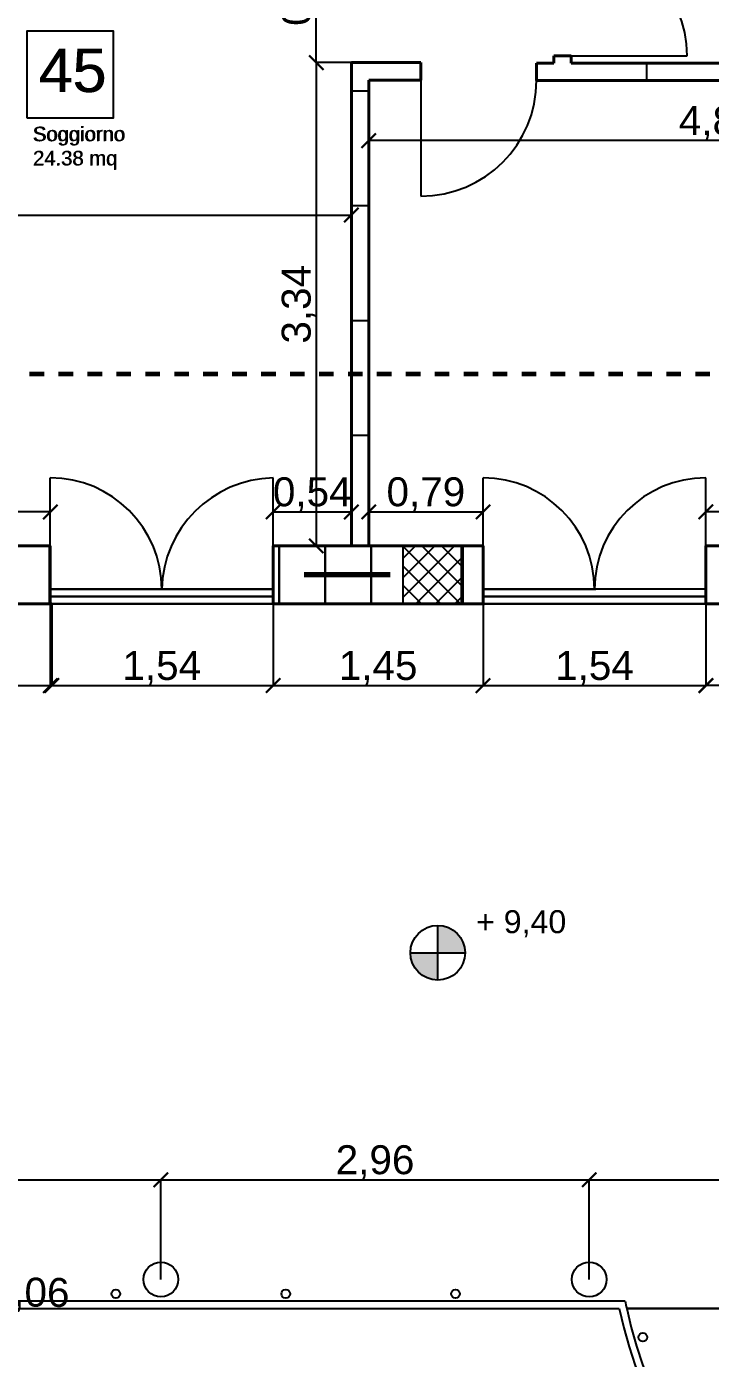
# Model space of a CAD drawing. Header units: millimetres. Extents: x 2459 to 3981, y 1231 to 4850.
# Drawn here: x 3736.92 to 3741.65, y 1279.73 to 1288.93 of the extents above; entities that cross this region are included whole.
import ezdxf

# ---------------------------------------------------------------- set-up
doc = ezdxf.new("R2010")
doc.units = ezdxf.units.MM
doc.linetypes.add('JIS_02_0.7', pattern=[1.35, 0.75, -0.6])
doc.linetypes.add('TRATTEGGIATA', pattern=[0.75, 0.5, -0.25])
for name, color, linetype, lineweight in [('linee murature', 253, 'Continuous', 70), ('linee muri', 7, 'Continuous', 40), ('SEZIONI', 7, 'TRATTEGGIATA', 60)]:
    doc.layers.add(name, color=color, linetype=linetype, lineweight=lineweight)
doc.layers.add('quoteee', color=7, linetype='Continuous')
doc.styles.get("Standard").update_dxf_attribs({"font": 'arial.ttf'})
doc.dimstyles.new('Copia di ISO-25', dxfattribs={"dimtxt": 0.2, "dimasz": 0.1, "dimexe": 0, "dimexo": 0, "dimgap": 0, "dimtad": 3, "dimtxsty": 'Standard', "dimblk": 'ARCHTICK', "dimcen": -2.5, "dimclrd": 256, "dimclre": 256, "dimclrt": 256, "dimadec": 0, "dimazin": 0, "dimtfac": 1, "dimtmove": 2, "dimatfit": 3, "dimldrblk": 'ARCHTICK', "dimfxl": 1, "dimfxlon": 1, "dimtfillclr": 256, "dimlwd": -1, "dimlwe": -1, "dimarcsym": 0})

# ---------------------------------------------------------------- blocks, each defined once
blk = doc.blocks.new('_ArchTick')
at = {"color": 0, "linetype": 'ByBlock', "const_width": 0.15}
blk.add_lwpolyline([(-0.5, -0.5), (0.5, 0.5)], dxfattribs=at)
blk = doc.blocks.new('*D320')
at = {"layer": 'Defpoints', "color": 0, "lineweight": -3, "transparency": 16777216}
for p in [(3739.2847, 1288.5579), (3744.1147, 1288.5579), (3739.2847, 1288.1417)]:
    blk.add_point(p, dxfattribs=at)
at = {"layer": 'quoteee', "transparency": 16777216}
for p, q in [((3739.2847, 1288.5579), (3739.2847, 1288.1417)), ((3744.1147, 1288.5579), (3744.1147, 1288.1417)), ((3744.1147, 1288.1417), (3739.2847, 1288.1417))]:
    blk.add_line(p, q, dxfattribs=at)
at = {"layer": 'quoteee', "transparency": 16777216, "xscale": 0.1, "yscale": 0.1, "zscale": 0.1, "rotation": 180}
blk.add_blockref('_ArchTick', (3739.2847, 1288.1417), dxfattribs=at)
at = {"layer": 'quoteee', "transparency": 16777216, "xscale": 0.1, "yscale": 0.1, "zscale": 0.1}
blk.add_blockref('_ArchTick', (3744.1147, 1288.1417), dxfattribs=at)
at = {"layer": 'quoteee', "transparency": 16777216, "insert": (3741.6997, 1288.2619), "char_height": 0.2, "attachment_point": 5}
blk.add_mtext('4,83', dxfattribs=at)
blk = doc.blocks.new('*D225')
at = {"layer": 'Defpoints', "color": 0, "lineweight": -3, "transparency": 16777216}
for p in [(3728.2147, 1280.0479), (3744.5147, 1280.0479), (3744.5147, 1279.2025)]:
    blk.add_point(p, dxfattribs=at)
at = {"layer": 'quoteee', "transparency": 16777216}
for p, q in [((3728.2147, 1280.0479), (3728.2147, 1279.2025)), ((3744.5147, 1280.0479), (3744.5147, 1279.2025)), ((3728.2147, 1279.2025), (3744.5147, 1279.2025))]:
    blk.add_line(p, q, dxfattribs=at)
at = {"layer": 'quoteee', "transparency": 16777216, "xscale": 0.1, "yscale": 0.1, "zscale": 0.1, "rotation": 180}
blk.add_blockref('_ArchTick', (3728.2147, 1279.2025), dxfattribs=at)
at = {"layer": 'quoteee', "transparency": 16777216, "xscale": 0.1, "yscale": 0.1, "zscale": 0.1}
blk.add_blockref('_ArchTick', (3744.5147, 1279.2025), dxfattribs=at)
at = {"layer": 'quoteee', "transparency": 16777216, "insert": (3736.3647, 1279.3227), "char_height": 0.2, "attachment_point": 5}
blk.add_mtext('16,3', dxfattribs=at)
blk = doc.blocks.new('*D227')
at = {"layer": 'Defpoints', "color": 0, "lineweight": -3, "transparency": 16777216}
for p in [(3725.9162, 1280.0479), (3746.8112, 1280.0479), (3725.9162, 1278.3568)]:
    blk.add_point(p, dxfattribs=at)
at = {"layer": 'quoteee', "transparency": 16777216}
for p, q in [((3725.9162, 1279.3568), (3725.9162, 1278.3568)), ((3746.8112, 1279.3568), (3746.8112, 1278.3568)), ((3746.8112, 1278.3568), (3725.9162, 1278.3568))]:
    blk.add_line(p, q, dxfattribs=at)
at = {"layer": 'quoteee', "transparency": 16777216, "xscale": 0.1, "yscale": 0.1, "zscale": 0.1, "rotation": 180}
blk.add_blockref('_ArchTick', (3725.9162, 1278.3568), dxfattribs=at)
at = {"layer": 'quoteee', "transparency": 16777216, "xscale": 0.1, "yscale": 0.1, "zscale": 0.1}
blk.add_blockref('_ArchTick', (3746.8112, 1278.3568), dxfattribs=at)
at = {"layer": 'quoteee', "transparency": 16777216, "insert": (3736.3637, 1278.477), "char_height": 0.2, "attachment_point": 5}
blk.add_mtext('20,9', dxfattribs=at)
blk = doc.blocks.new('*D423')
at = {"layer": 'Defpoints', "color": 0, "lineweight": -3, "transparency": 16777216}
for p in [(3735.6347, 1285.5756), (3735.6347, 1285.3406), (3737.0847, 1285.3406)]:
    blk.add_point(p, dxfattribs=at)
at = {"layer": 'quoteee', "transparency": 16777216}
for p, q in [((3735.6347, 1285.3406), (3735.6347, 1285.5756)), ((3737.0847, 1285.5756), (3735.6347, 1285.5756)), ((3737.0847, 1285.3406), (3737.0847, 1285.5756))]:
    blk.add_line(p, q, dxfattribs=at)
at = {"layer": 'quoteee', "transparency": 16777216, "xscale": 0.1, "yscale": 0.1, "zscale": 0.1, "rotation": 180}
blk.add_blockref('_ArchTick', (3735.6347, 1285.5756), dxfattribs=at)
at = {"layer": 'quoteee', "transparency": 16777216, "xscale": 0.1, "yscale": 0.1, "zscale": 0.1}
blk.add_blockref('_ArchTick', (3737.0847, 1285.5756), dxfattribs=at)
at = {"layer": 'quoteee', "transparency": 16777216, "insert": (3736.3597, 1285.6958), "char_height": 0.2, "attachment_point": 5}
blk.add_mtext('1,45', dxfattribs=at)
blk = doc.blocks.new('*D424')
at = {"layer": 'Defpoints', "color": 0, "lineweight": -3, "transparency": 16777216}
for p in [(3739.1647, 1285.5756), (3738.6247, 1285.3406), (3739.1647, 1285.3406)]:
    blk.add_point(p, dxfattribs=at)
at = {"layer": 'quoteee', "transparency": 16777216}
for p, q in [((3738.6247, 1285.3406), (3738.6247, 1285.5756)), ((3738.6247, 1285.5756), (3739.1647, 1285.5756)), ((3739.1647, 1285.3406), (3739.1647, 1285.5756))]:
    blk.add_line(p, q, dxfattribs=at)
at = {"layer": 'quoteee', "transparency": 16777216, "xscale": 0.1, "yscale": 0.1, "zscale": 0.1, "rotation": 180}
blk.add_blockref('_ArchTick', (3738.6247, 1285.5756), dxfattribs=at)
at = {"layer": 'quoteee', "transparency": 16777216, "xscale": 0.1, "yscale": 0.1, "zscale": 0.1}
blk.add_blockref('_ArchTick', (3739.1647, 1285.5756), dxfattribs=at)
at = {"layer": 'quoteee', "transparency": 16777216, "insert": (3738.8947, 1285.6958), "char_height": 0.2, "attachment_point": 5}
blk.add_mtext('0,54', dxfattribs=at)
blk = doc.blocks.new('*D425')
at = {"layer": 'Defpoints', "color": 0, "lineweight": -3, "transparency": 16777216}
for p in [(3740.0747, 1285.5756), (3739.2847, 1285.3406), (3740.0747, 1285.3406)]:
    blk.add_point(p, dxfattribs=at)
at = {"layer": 'quoteee', "transparency": 16777216}
for p, q in [((3739.2847, 1285.3406), (3739.2847, 1285.5756)), ((3739.2847, 1285.5756), (3740.0747, 1285.5756)), ((3740.0747, 1285.3406), (3740.0747, 1285.5756))]:
    blk.add_line(p, q, dxfattribs=at)
at = {"layer": 'quoteee', "transparency": 16777216, "xscale": 0.1, "yscale": 0.1, "zscale": 0.1, "rotation": 180}
blk.add_blockref('_ArchTick', (3739.2847, 1285.5756), dxfattribs=at)
at = {"layer": 'quoteee', "transparency": 16777216, "xscale": 0.1, "yscale": 0.1, "zscale": 0.1}
blk.add_blockref('_ArchTick', (3740.0747, 1285.5756), dxfattribs=at)
at = {"layer": 'quoteee', "transparency": 16777216, "insert": (3739.6797, 1285.6958), "char_height": 0.2, "attachment_point": 5}
blk.add_mtext('0,79', dxfattribs=at)
blk = doc.blocks.new('*D426')
at = {"layer": 'Defpoints', "color": 0, "lineweight": -3, "transparency": 16777216}
for p in [(3741.6147, 1285.5756), (3741.6147, 1285.3406), (3744.1147, 1285.3406)]:
    blk.add_point(p, dxfattribs=at)
at = {"layer": 'quoteee', "transparency": 16777216}
for p, q in [((3741.6147, 1285.3406), (3741.6147, 1285.5756)), ((3744.1147, 1285.5756), (3741.6147, 1285.5756)), ((3744.1147, 1285.3406), (3744.1147, 1285.5756))]:
    blk.add_line(p, q, dxfattribs=at)
at = {"layer": 'quoteee', "transparency": 16777216, "xscale": 0.1, "yscale": 0.1, "zscale": 0.1}
for p, rotation in [((3741.6147, 1285.5756), 179.9999999999896), ((3744.1147, 1285.5756), 359.9999999999896)]:
    blk.add_blockref('_ArchTick', p, dxfattribs=dict(at, rotation=rotation))
at = {"layer": 'quoteee', "transparency": 16777216, "insert": (3742.8647, 1285.6958), "char_height": 0.2, "attachment_point": 5}
blk.add_mtext('2,5', dxfattribs=at)
blk = doc.blocks.new('*D229')
at = {"layer": 'Defpoints', "color": 0, "lineweight": -3, "transparency": 16777216}
for p in [(3738.9223, 1289.5779), (3738.9223, 1289.5779), (3738.9223, 1288.6806)]:
    blk.add_point(p, dxfattribs=at)
at = {"layer": 'quoteee', "transparency": 16777216}
blk.add_line((3738.9223, 1288.6806), (3738.9223, 1289.5779), dxfattribs=at)
at = {"layer": 'quoteee', "transparency": 16777216, "xscale": 0.1, "yscale": 0.1, "zscale": 0.1}
for p, rotation in [((3738.9223, 1289.5779), 90), ((3738.9223, 1288.6806), 270)]:
    blk.add_blockref('_ArchTick', p, dxfattribs=dict(at, rotation=rotation))
at = {"layer": 'quoteee', "transparency": 16777216, "insert": (3738.8021, 1289.1292), "char_height": 0.2, "attachment_point": 5, "rotation": 90}
blk.add_mtext('0,9', dxfattribs=at)
blk = doc.blocks.new('*D430')
at = {"layer": 'Defpoints', "color": 0, "lineweight": -3, "transparency": 16777216}
for p in [(3733.5647, 1288.6806), (3739.1647, 1288.6806), (3739.1647, 1287.6271)]:
    blk.add_point(p, dxfattribs=at)
at = {"layer": 'quoteee', "transparency": 16777216}
for p, q in [((3733.5647, 1288.6271), (3733.5647, 1287.6271)), ((3739.1647, 1288.6271), (3739.1647, 1287.6271)), ((3733.5647, 1287.6271), (3739.1647, 1287.6271))]:
    blk.add_line(p, q, dxfattribs=at)
at = {"layer": 'quoteee', "transparency": 16777216, "xscale": 0.1, "yscale": 0.1, "zscale": 0.1, "rotation": 180}
blk.add_blockref('_ArchTick', (3733.5647, 1287.6271), dxfattribs=at)
at = {"layer": 'quoteee', "transparency": 16777216, "xscale": 0.1, "yscale": 0.1, "zscale": 0.1}
blk.add_blockref('_ArchTick', (3739.1647, 1287.6271), dxfattribs=at)
at = {"layer": 'quoteee', "transparency": 16777216, "insert": (3736.3647, 1287.7473), "char_height": 0.2, "attachment_point": 5}
blk.add_mtext('5,6', dxfattribs=at)
blk = doc.blocks.new('*D432')
at = {"layer": 'Defpoints', "color": 0, "lineweight": -3, "transparency": 16777216}
for p in [(3739.1647, 1288.6806), (3738.9223, 1285.3406), (3739.1647, 1285.3406)]:
    blk.add_point(p, dxfattribs=at)
at = {"layer": 'quoteee', "transparency": 16777216}
for p, q in [((3739.1647, 1288.6806), (3738.9223, 1288.6806)), ((3738.9223, 1288.6806), (3738.9223, 1285.3406)), ((3739.1647, 1285.3406), (3738.9223, 1285.3406))]:
    blk.add_line(p, q, dxfattribs=at)
at = {"layer": 'quoteee', "transparency": 16777216, "xscale": 0.1, "yscale": 0.1, "zscale": 0.1}
for p, rotation in [((3738.9223, 1288.6806), 90), ((3738.9223, 1285.3406), 270)]:
    blk.add_blockref('_ArchTick', p, dxfattribs=dict(at, rotation=rotation))
at = {"layer": 'quoteee', "transparency": 16777216, "insert": (3738.8021, 1287.0106), "char_height": 0.2, "attachment_point": 5, "rotation": 90}
blk.add_mtext('3,34', dxfattribs=at)
blk = doc.blocks.new('*D437')
at = {"layer": 'Defpoints', "color": 0, "lineweight": -3, "transparency": 16777216}
for p in [(3735.6447, 1284.9406), (3737.0947, 1284.9406), (3737.0947, 1284.3752)]:
    blk.add_point(p, dxfattribs=at)
at = {"layer": 'quoteee', "transparency": 16777216}
for p, q in [((3735.6447, 1284.9406), (3735.6447, 1284.3752)), ((3737.0947, 1284.9406), (3737.0947, 1284.3752)), ((3735.6447, 1284.3752), (3737.0947, 1284.3752))]:
    blk.add_line(p, q, dxfattribs=at)
at = {"layer": 'quoteee', "transparency": 16777216, "xscale": 0.1, "yscale": 0.1, "zscale": 0.1, "rotation": 180}
blk.add_blockref('_ArchTick', (3735.6447, 1284.3752), dxfattribs=at)
at = {"layer": 'quoteee', "transparency": 16777216, "xscale": 0.1, "yscale": 0.1, "zscale": 0.1}
blk.add_blockref('_ArchTick', (3737.0947, 1284.3752), dxfattribs=at)
at = {"layer": 'quoteee', "transparency": 16777216, "insert": (3736.3697, 1284.4954), "char_height": 0.2, "attachment_point": 5}
blk.add_mtext('1,45', dxfattribs=at)
blk = doc.blocks.new('*D438')
at = {"layer": 'Defpoints', "color": 0, "lineweight": -3, "transparency": 16777216}
for p in [(3737.0847, 1284.9406), (3738.6247, 1284.9406), (3738.6247, 1284.3752)]:
    blk.add_point(p, dxfattribs=at)
at = {"layer": 'quoteee', "transparency": 16777216}
for p, q in [((3737.0847, 1284.9406), (3737.0847, 1284.3752)), ((3738.6247, 1284.9406), (3738.6247, 1284.3752)), ((3737.0847, 1284.3752), (3738.6247, 1284.3752))]:
    blk.add_line(p, q, dxfattribs=at)
at = {"layer": 'quoteee', "transparency": 16777216, "xscale": 0.1, "yscale": 0.1, "zscale": 0.1, "rotation": 180}
blk.add_blockref('_ArchTick', (3737.0847, 1284.3752), dxfattribs=at)
at = {"layer": 'quoteee', "transparency": 16777216, "xscale": 0.1, "yscale": 0.1, "zscale": 0.1}
blk.add_blockref('_ArchTick', (3738.6247, 1284.3752), dxfattribs=at)
at = {"layer": 'quoteee', "transparency": 16777216, "insert": (3737.8547, 1284.4954), "char_height": 0.2, "attachment_point": 5}
blk.add_mtext('1,54', dxfattribs=at)
blk = doc.blocks.new('*D467')
at = {"layer": 'Defpoints', "color": 0, "lineweight": -3, "transparency": 16777216}
for p in [(3738.6247, 1284.9406), (3740.0747, 1284.9406), (3740.0747, 1284.3752)]:
    blk.add_point(p, dxfattribs=at)
at = {"layer": 'quoteee', "transparency": 16777216}
for p, q in [((3738.6247, 1284.9406), (3738.6247, 1284.3752)), ((3740.0747, 1284.9406), (3740.0747, 1284.3752)), ((3738.6247, 1284.3752), (3740.0747, 1284.3752))]:
    blk.add_line(p, q, dxfattribs=at)
at = {"layer": 'quoteee', "transparency": 16777216, "xscale": 0.1, "yscale": 0.1, "zscale": 0.1, "rotation": 180}
blk.add_blockref('_ArchTick', (3738.6247, 1284.3752), dxfattribs=at)
at = {"layer": 'quoteee', "transparency": 16777216, "xscale": 0.1, "yscale": 0.1, "zscale": 0.1}
blk.add_blockref('_ArchTick', (3740.0747, 1284.3752), dxfattribs=at)
at = {"layer": 'quoteee', "transparency": 16777216, "insert": (3739.3497, 1284.4954), "char_height": 0.2, "attachment_point": 5}
blk.add_mtext('1,45', dxfattribs=at)
blk = doc.blocks.new('*D468')
at = {"layer": 'Defpoints', "color": 0, "lineweight": -3, "transparency": 16777216}
for p in [(3740.0747, 1284.9406), (3741.6147, 1284.9406), (3741.6147, 1284.3752)]:
    blk.add_point(p, dxfattribs=at)
at = {"layer": 'quoteee', "transparency": 16777216}
for p, q in [((3740.0747, 1284.9406), (3740.0747, 1284.3752)), ((3741.6147, 1284.9406), (3741.6147, 1284.3752)), ((3740.0747, 1284.3752), (3741.6147, 1284.3752))]:
    blk.add_line(p, q, dxfattribs=at)
at = {"layer": 'quoteee', "transparency": 16777216, "xscale": 0.1, "yscale": 0.1, "zscale": 0.1, "rotation": 180}
blk.add_blockref('_ArchTick', (3740.0747, 1284.3752), dxfattribs=at)
at = {"layer": 'quoteee', "transparency": 16777216, "xscale": 0.1, "yscale": 0.1, "zscale": 0.1}
blk.add_blockref('_ArchTick', (3741.6147, 1284.3752), dxfattribs=at)
at = {"layer": 'quoteee', "transparency": 16777216, "insert": (3740.8447, 1284.4954), "char_height": 0.2, "attachment_point": 5}
blk.add_mtext('1,54', dxfattribs=at)
blk = doc.blocks.new('*D469')
at = {"layer": 'Defpoints', "color": 0, "lineweight": -3, "transparency": 16777216}
for p in [(3741.6147, 1284.9406), (3744.1147, 1284.9406), (3741.6147, 1284.3752)]:
    blk.add_point(p, dxfattribs=at)
at = {"layer": 'quoteee', "transparency": 16777216}
for p, q in [((3741.6147, 1284.9406), (3741.6147, 1284.3752)), ((3744.1147, 1284.9406), (3744.1147, 1284.3752)), ((3744.1147, 1284.3752), (3741.6147, 1284.3752))]:
    blk.add_line(p, q, dxfattribs=at)
at = {"layer": 'quoteee', "transparency": 16777216, "xscale": 0.1, "yscale": 0.1, "zscale": 0.1, "rotation": 180}
blk.add_blockref('_ArchTick', (3741.6147, 1284.3752), dxfattribs=at)
at = {"layer": 'quoteee', "transparency": 16777216, "xscale": 0.1, "yscale": 0.1, "zscale": 0.1}
blk.add_blockref('_ArchTick', (3744.1147, 1284.3752), dxfattribs=at)
at = {"layer": 'quoteee', "transparency": 16777216, "insert": (3742.8647, 1284.4954), "char_height": 0.2, "attachment_point": 5}
blk.add_mtext('2,5', dxfattribs=at)
blk = doc.blocks.new('*D473')
at = {"layer": 'Defpoints', "color": 0, "lineweight": -3, "transparency": 16777216}
for p in [(3737.8484, 1280.9593), (3734.9216, 1280.2706), (3737.8484, 1280.2706)]:
    blk.add_point(p, dxfattribs=at)
at = {"layer": 'quoteee', "transparency": 16777216}
for p, q in [((3734.9216, 1280.2706), (3734.9216, 1280.9593)), ((3734.9216, 1280.9593), (3737.8484, 1280.9593)), ((3737.8484, 1280.2706), (3737.8484, 1280.9593))]:
    blk.add_line(p, q, dxfattribs=at)
at = {"layer": 'quoteee', "transparency": 16777216, "xscale": 0.1, "yscale": 0.1, "zscale": 0.1, "rotation": 180}
blk.add_blockref('_ArchTick', (3734.9216, 1280.9593), dxfattribs=at)
at = {"layer": 'quoteee', "transparency": 16777216, "xscale": 0.1, "yscale": 0.1, "zscale": 0.1}
blk.add_blockref('_ArchTick', (3737.8484, 1280.9593), dxfattribs=at)
at = {"layer": 'quoteee', "transparency": 16777216, "insert": (3736.385, 1281.0795), "char_height": 0.2, "attachment_point": 5}
blk.add_mtext('2,93', dxfattribs=at)
blk = doc.blocks.new('*D474')
at = {"layer": 'Defpoints', "color": 0, "lineweight": -3, "transparency": 16777216}
for p in [(3740.8088, 1280.9593), (3737.8484, 1280.2706), (3740.8088, 1280.2706)]:
    blk.add_point(p, dxfattribs=at)
at = {"layer": 'quoteee', "transparency": 16777216}
for p, q in [((3737.8484, 1280.2706), (3737.8484, 1280.9593)), ((3737.8484, 1280.9593), (3740.8088, 1280.9593)), ((3740.8088, 1280.2706), (3740.8088, 1280.9593))]:
    blk.add_line(p, q, dxfattribs=at)
at = {"layer": 'quoteee', "transparency": 16777216, "xscale": 0.1, "yscale": 0.1, "zscale": 0.1, "rotation": 180}
blk.add_blockref('_ArchTick', (3737.8484, 1280.9593), dxfattribs=at)
at = {"layer": 'quoteee', "transparency": 16777216, "xscale": 0.1, "yscale": 0.1, "zscale": 0.1}
blk.add_blockref('_ArchTick', (3740.8088, 1280.9593), dxfattribs=at)
at = {"layer": 'quoteee', "transparency": 16777216, "insert": (3739.3286, 1281.0795), "char_height": 0.2, "attachment_point": 5}
blk.add_mtext('2,96', dxfattribs=at)
blk = doc.blocks.new('*D475')
at = {"layer": 'Defpoints', "color": 0, "lineweight": -3, "transparency": 16777216}
for p in [(3744.1147, 1280.9593), (3740.8088, 1280.2706), (3744.1147, 1280.2706)]:
    blk.add_point(p, dxfattribs=at)
at = {"layer": 'quoteee', "transparency": 16777216}
for p, q in [((3740.8088, 1280.2706), (3740.8088, 1280.9593)), ((3740.8088, 1280.9593), (3744.1147, 1280.9593)), ((3744.1147, 1280.2706), (3744.1147, 1280.9593))]:
    blk.add_line(p, q, dxfattribs=at)
at = {"layer": 'quoteee', "transparency": 16777216, "xscale": 0.1, "yscale": 0.1, "zscale": 0.1, "rotation": 180}
blk.add_blockref('_ArchTick', (3740.8088, 1280.9593), dxfattribs=at)
at = {"layer": 'quoteee', "transparency": 16777216, "xscale": 0.1, "yscale": 0.1, "zscale": 0.1}
blk.add_blockref('_ArchTick', (3744.1147, 1280.9593), dxfattribs=at)
at = {"layer": 'quoteee', "transparency": 16777216, "insert": (3742.4618, 1281.0795), "char_height": 0.2, "attachment_point": 5}
blk.add_mtext('3,31', dxfattribs=at)
blk = doc.blocks.new('*D477')
at = {"layer": 'Defpoints', "color": 0, "lineweight": -3, "transparency": 16777216}
for p in [(3736.3347, 1280.1709), (3736.3947, 1280.1702)]:
    blk.add_point(p, dxfattribs=at)
at = {"layer": 'quoteee', "transparency": 16777216}
blk.add_line((3736.3347, 1280.1709), (3736.3947, 1280.1702), dxfattribs=at)
at = {"layer": 'quoteee', "transparency": 16777216, "xscale": 0.1, "yscale": 0.1, "zscale": 0.1}
for p, rotation in [((3736.3347, 1280.1709), 179.3856211890825), ((3736.3947, 1280.1702), 359.3856211890824)]:
    blk.add_blockref('_ArchTick', p, dxfattribs=dict(at, rotation=rotation))
at = {"layer": 'quoteee', "transparency": 16777216, "insert": (3736.8368, 1280.1655), "char_height": 0.2, "attachment_point": 5, "rotation": 359.38562}
blk.add_mtext('∅0,06', dxfattribs=at)

msp = doc.modelspace()

# ---------------------------------------------------------------- hatches: boundary and pattern name
at = {"linetype": 'Continuous'}
h = msp.add_hatch(dxfattribs=at)
h.set_pattern_fill('ANSI31', color=256, scale=0.1, angle=225)
h.set_pattern_definition([(270, (501.75375, -326.09868), (0.3175, -6e-17), [])])
h.paths.add_polyline_path([(3741.504742, 1292.290565), (3744.114742, 1292.290565), (3744.114742, 1291.890565), (3741.504742, 1291.890565)])
h.paths.add_polyline_path([(3740.944742, 1292.290565), (3741.104742, 1292.290565), (3741.104742, 1291.890565), (3740.944742, 1291.890565)])
h.paths.add_polyline_path([(3738.124742, 1292.290565), (3738.794742, 1292.290565), (3738.794742, 1291.890565), (3738.124742, 1291.890565)])
h.paths.add_polyline_path([(3741.614742, 1285.340565), (3744.114742, 1285.340565), (3744.114742, 1284.940565), (3741.614742, 1284.940565)])
h.paths.add_polyline_path([(3738.624742, 1285.340565), (3739.523263, 1285.340565), (3739.523263, 1284.940565), (3738.624742, 1284.940565)])
h.paths.add_polyline_path([(3739.923263, 1285.340565), (3740.074742, 1285.340565), (3740.074742, 1284.940565), (3739.923263, 1284.940565)])
h.paths.add_polyline_path([(3736.559742, 1285.340565), (3737.084742, 1285.340565), (3737.084742, 1284.940565), (3736.559742, 1284.940565)])
h = msp.add_hatch(dxfattribs=at)
h.set_pattern_fill('ANSI31', color=256, scale=0.25, angle=315)
h.set_pattern_definition([(0, (489.0544, -264.88265), (2e-16, 0.79375), [])])
h.paths.add_polyline_path([(3739.164742, 1288.680565), (3739.644742, 1288.680565), (3739.644742, 1288.560565), (3739.284742, 1288.560565), (3739.284742, 1285.340565), (3739.164742, 1285.340565)])
h.paths.add_polyline_path([(3740.564742, 1291.890565), (3740.684742, 1291.890565), (3740.684742, 1289.527882), (3740.564742, 1289.527882), (3740.564742, 1289.577882), (3740.444742, 1289.577882), (3740.444742, 1289.697882), (3740.564742, 1289.697882)])
h = msp.add_hatch(dxfattribs=at)
h.set_pattern_fill('ANSI31', color=256, scale=0.3, angle=45)
h.set_pattern_definition([(90, (501.75375, -326.0987), (-0.9525, 0), [])])
h.paths.add_polyline_path([(3738.124742, 1289.697882), (3739.644742, 1289.697882), (3739.644742, 1289.577882), (3738.124742, 1289.577882)])
h.paths.add_polyline_path([(3740.444742, 1288.677882), (3740.564742, 1288.677882), (3740.564742, 1288.727882), (3740.684742, 1288.727882), (3740.684742, 1288.677882), (3744.114742, 1288.677882), (3744.114742, 1288.557882), (3740.444742, 1288.557882)])
h = msp.add_hatch(color=256, dxfattribs=at)
h.dxf.hatch_style = 1
h.paths.add_polyline_path([(3739.761897, 1282.717471), (3739.761897, 1282.528668), (3739.9507, 1282.528668, 0.41421356)])
h.paths.add_polyline_path([(3739.761897, 1282.528668), (3739.573094, 1282.528668, 0.41421356), (3739.761897, 1282.339865)])
h = msp.add_hatch(color=256)
h.dxf.hatch_style = 1
h.paths.add_polyline_path([(3739.761897, 1282.717471), (3739.761897, 1282.528668), (3739.9507, 1282.528668, 0.41421356)])
h.paths.add_polyline_path([(3739.761897, 1282.528668), (3739.573094, 1282.528668, 0.41421356), (3739.761897, 1282.339865)])

# ---------------------------------------------------------------- linework, layer by layer
for p, q in [((3737.521467, 1288.89863), (3736.921467, 1288.89863)), ((3736.921467, 1288.89863), (3736.921467, 1288.29863)), ((3737.521467, 1288.29863), (3737.521467, 1288.89863)), ((3740.684742, 1288.727882), (3741.484742, 1288.727882)), ((3740.684742, 1288.727882), (3741.484742, 1288.727882)), ((3739.644742, 1288.557882), (3739.644742, 1287.757882)), ((3739.644742, 1288.557882), (3739.644742, 1287.757882)), ((3736.921467, 1288.29863), (3737.521467, 1288.29863)), ((3737.084742, 1285.340565), (3737.084742, 1285.810565)), ((3738.624742, 1285.340565), (3738.624742, 1285.810565)), ((3740.074742, 1285.340565), (3740.074742, 1285.810565)), ((3741.614742, 1285.340565), (3741.614742, 1285.810565)), ((3738.634742, 1285.340565), (3739.923263, 1285.340565)), ((3739.164742, 1285.340565), (3739.284742, 1285.340565)), ((3739.284742, 1285.340565), (3739.164742, 1285.340565)), ((3739.284742, 1285.340565), (3739.164742, 1285.340565)), ((3739.523263, 1284.940565), (3739.523263, 1285.340565)), ((3739.523263, 1285.340565), (3739.923263, 1285.340565)), ((3739.523263, 1284.940565), (3739.523263, 1285.340565)), ((3739.523263, 1285.340565), (3739.923263, 1285.340565)), ((3739.923263, 1285.340565), (3739.923263, 1284.940565)), ((3739.923263, 1285.340565), (3739.923263, 1284.940565)), ((3738.624742, 1285.040565), (3737.084742, 1285.040565)), ((3737.094742, 1285.040565), (3737.854742, 1285.040565)), ((3737.094742, 1285.040565), (3738.624742, 1285.040565)), ((3738.624742, 1285.040565), (3737.854742, 1285.040565)), ((3741.614742, 1285.040565), (3740.074742, 1285.040565)), ((3740.084742, 1285.040565), (3740.854742, 1285.040565)), ((3741.614742, 1285.040565), (3740.844742, 1285.040565)), ((3737.084742, 1284.990565), (3738.624742, 1284.990565)), ((3738.624742, 1284.940565), (3737.084742, 1284.940565)), ((3738.624742, 1284.940565), (3737.084742, 1284.940565)), ((3738.624742, 1284.990565), (3737.094742, 1284.990565)), ((3737.094742, 1284.940565), (3738.634742, 1284.940565)), ((3737.094742, 1284.940565), (3738.634742, 1284.940565)), ((3739.923263, 1284.940565), (3739.523263, 1284.940565)), ((3739.923263, 1284.940565), (3739.523263, 1284.940565)), ((3740.074742, 1284.990565), (3741.614742, 1284.990565)), ((3741.614742, 1284.940565), (3740.074742, 1284.940565)), ((3741.614742, 1284.990565), (3740.084742, 1284.990565)), ((3740.084742, 1284.940565), (3741.624742, 1284.940565)), ((3740.084742, 1284.940565), (3741.624742, 1284.940565)), ((3739.761897, 1282.339865), (3739.761897, 1282.717471)), ((3739.573094, 1282.528668), (3739.9507, 1282.528668)), ((3741.05719, 1280.120565), (3731.672293, 1280.120565)), ((3731.713293, 1280.070565), (3741.01619, 1280.070565)), ((3731.713293, 1280.070565), (3741.01619, 1280.070565))]:
    msp.add_line(p, q)
for p, q in [((3740.684742, 1288.727882), (3740.564742, 1288.727882)), ((3740.564742, 1288.727882), (3740.564742, 1288.677882)), ((3740.684742, 1288.727882), (3740.564742, 1288.727882)), ((3740.564742, 1288.727882), (3740.564742, 1288.677882)), ((3740.684742, 1288.727882), (3741.484742, 1288.727882)), ((3740.684742, 1288.677882), (3740.684742, 1288.727882)), ((3740.684742, 1288.727882), (3741.484742, 1288.727882)), ((3740.684742, 1288.677882), (3740.684742, 1288.727882)), ((3739.164742, 1285.340565), (3739.164742, 1288.680565)), ((3739.164742, 1288.680565), (3739.644742, 1288.680565)), ((3739.164742, 1285.340565), (3739.164742, 1288.680565)), ((3739.164742, 1288.680565), (3739.644742, 1288.680565)), ((3739.644742, 1288.680565), (3739.644742, 1288.560565)), ((3739.644742, 1288.680565), (3739.644742, 1288.560565)), ((3740.564742, 1288.677882), (3740.444742, 1288.677882)), ((3740.444742, 1288.677882), (3740.444742, 1288.557882)), ((3740.564742, 1288.677882), (3740.444742, 1288.677882)), ((3740.444742, 1288.677882), (3740.444742, 1288.557882)), ((3744.114742, 1288.677882), (3740.684742, 1288.677882)), ((3744.114742, 1288.677882), (3740.684742, 1288.677882)), ((3741.206251, 1288.557882), (3741.206251, 1288.677882)), ((3739.284742, 1288.560565), (3739.284742, 1285.340565)), ((3739.284742, 1288.560565), (3739.644742, 1288.560565)), ((3739.284742, 1288.560565), (3739.284742, 1285.340565)), ((3739.284742, 1288.560565), (3739.644742, 1288.560565)), ((3739.644742, 1288.557882), (3739.644742, 1287.757882)), ((3739.644742, 1288.557882), (3739.644742, 1287.757882)), ((3740.444742, 1288.557882), (3744.114742, 1288.557882)), ((3740.444742, 1288.557882), (3744.114742, 1288.557882)), ((3739.164742, 1288.486101), (3739.284742, 1288.486101)), ((3739.164742, 1287.692351), (3739.284742, 1287.692351)), ((3739.164742, 1286.898601), (3739.284742, 1286.898601)), ((3739.164742, 1286.104851), (3739.284742, 1286.104851)), ((3737.084742, 1285.340565), (3737.084742, 1285.810565)), ((3738.624742, 1285.340565), (3738.624742, 1285.810565)), ((3740.074742, 1285.340565), (3740.074742, 1285.810565)), ((3741.614742, 1285.340565), (3741.614742, 1285.810565)), ((3737.084742, 1285.340565), (3735.634742, 1285.340565)), ((3737.078751, 1285.340565), (3737.078751, 1284.940565)), ((3737.084742, 1285.340565), (3737.084742, 1284.940565)), ((3740.074742, 1285.340565), (3738.624742, 1285.340565)), ((3738.624742, 1285.340565), (3738.624742, 1284.940565)), ((3738.634742, 1285.340565), (3739.923263, 1285.340565)), ((3738.666251, 1285.340565), (3738.666251, 1284.940565)), ((3738.983751, 1285.340565), (3738.983751, 1284.940565)), ((3739.164742, 1285.340565), (3739.284742, 1285.340565)), ((3739.284742, 1285.340565), (3739.164742, 1285.340565)), ((3739.284742, 1285.340565), (3739.164742, 1285.340565)), ((3739.301251, 1285.340565), (3739.301251, 1284.940565)), ((3739.523263, 1285.256649), (3739.607179, 1285.340565)), ((3739.523263, 1285.121945), (3739.741883, 1285.340565)), ((3739.523263, 1284.987241), (3739.876586, 1285.340565)), ((3739.523263, 1285.256649), (3739.607179, 1285.340565)), ((3739.523263, 1285.121945), (3739.741883, 1285.340565)), ((3739.523263, 1284.987241), (3739.876586, 1285.340565)), ((3739.918111, 1284.940565), (3739.523263, 1285.335413)), ((3739.918111, 1284.940565), (3739.523263, 1285.335413)), ((3739.923263, 1285.070117), (3739.652815, 1285.340565)), ((3739.923263, 1285.070117), (3739.652815, 1285.340565)), ((3739.923263, 1285.204821), (3739.787519, 1285.340565)), ((3739.923263, 1285.204821), (3739.787519, 1285.340565)), ((3739.923263, 1285.339525), (3739.922223, 1285.340565)), ((3739.923263, 1285.339525), (3739.922223, 1285.340565)), ((3739.936251, 1285.340565), (3739.936251, 1284.940565)), ((3740.074742, 1285.340565), (3740.074742, 1284.940565)), ((3744.114742, 1285.340565), (3741.614742, 1285.340565)), ((3741.614742, 1285.340565), (3741.614742, 1284.940565)), ((3741.624742, 1285.340565), (3744.114742, 1285.340565)), ((3739.61129, 1284.940565), (3739.923263, 1285.252537)), ((3739.61129, 1284.940565), (3739.923263, 1285.252537)), ((3739.783408, 1284.940565), (3739.523263, 1285.200709)), ((3739.783408, 1284.940565), (3739.523263, 1285.200709)), ((3739.745994, 1284.940565), (3739.923263, 1285.117834)), ((3739.745994, 1284.940565), (3739.923263, 1285.117834)), ((3737.094742, 1285.040565), (3737.854742, 1285.040565)), ((3738.624742, 1285.040565), (3737.854742, 1285.040565)), ((3739.648704, 1284.940565), (3739.523263, 1285.066006)), ((3739.648704, 1284.940565), (3739.523263, 1285.066006)), ((3740.084742, 1285.040565), (3740.854742, 1285.040565)), ((3741.614742, 1285.040565), (3740.844742, 1285.040565)), ((3737.084742, 1284.940565), (3735.634742, 1284.940565)), ((3735.644742, 1284.940565), (3737.094742, 1284.940565)), ((3738.624742, 1284.940565), (3737.084742, 1284.940565)), ((3738.624742, 1284.940565), (3737.084742, 1284.940565)), ((3737.094742, 1284.940565), (3738.634742, 1284.940565)), ((3737.094742, 1284.940565), (3738.634742, 1284.940565)), ((3740.074742, 1284.940565), (3738.624742, 1284.940565)), ((3738.634742, 1284.940565), (3740.084742, 1284.940565)), ((3739.880698, 1284.940565), (3739.923263, 1284.98313)), ((3739.880698, 1284.940565), (3739.923263, 1284.98313)), ((3741.614742, 1284.940565), (3740.074742, 1284.940565)), ((3740.084742, 1284.940565), (3741.624742, 1284.940565)), ((3740.084742, 1284.940565), (3741.624742, 1284.940565)), ((3744.114742, 1284.940565), (3741.614742, 1284.940565)), ((3741.624742, 1284.940565), (3744.114742, 1284.940565)), ((3739.761897, 1282.339865), (3739.761897, 1282.717471)), ((3739.573094, 1282.528668), (3739.9507, 1282.528668)), ((3741.05719, 1280.120565), (3731.672293, 1280.120565)), ((3731.713293, 1280.070565), (3741.01619, 1280.070565)), ((3731.713293, 1280.070565), (3741.01619, 1280.070565))]:
    msp.add_line(p, q, dxfattribs=at)
at = {"linetype": 'Continuous', "ltscale": 0.04}
for p, q in [((3741.067269, 1280.070565), (3743.754742, 1280.070565)), ((3743.734742, 1280.070565), (3741.067269, 1280.070565))]:
    msp.add_line(p, q, dxfattribs=at)
at = {"ltscale": 0.04}
for p, q in [((3741.067269, 1280.070565), (3743.754742, 1280.070565)), ((3743.734742, 1280.070565), (3741.067269, 1280.070565))]:
    msp.add_line(p, q, dxfattribs=at)
at = {"linetype": 'Continuous'}
for points in [[(3736.921467, 1288.29863), (3737.521467, 1288.29863), (3737.521467, 1288.89863), (3736.921467, 1288.89863)], [(3739.923263, 1284.940565), (3739.523263, 1284.940565), (3739.523263, 1285.340565), (3739.923263, 1285.340565)], [(3739.923263, 1284.940565), (3739.523263, 1284.940565), (3739.523263, 1285.340565), (3739.923263, 1285.340565)]]:
    msp.add_lwpolyline(points, close=True, dxfattribs=at)
for points in [[(3738.624742, 1285.040565), (3737.084742, 1285.040565)], [(3737.094742, 1285.040565), (3738.624742, 1285.040565)], [(3741.614742, 1285.040565), (3740.074742, 1285.040565)], [(3737.084742, 1284.990565), (3738.624742, 1284.990565)], [(3738.624742, 1284.990565), (3737.094742, 1284.990565)], [(3740.074742, 1284.990565), (3741.614742, 1284.990565)], [(3741.614742, 1284.990565), (3740.084742, 1284.990565)]]:
    msp.add_lwpolyline(points, dxfattribs=at)
for centre, radius in [((3739.761897, 1282.528668), 0.188803), ((3737.848356, 1280.270565), 0.12), ((3740.808779, 1280.270565), 0.12), ((3737.537854, 1280.170565), 0.03), ((3737.537854, 1280.170565), 0.03), ((3738.710966, 1280.170565), 0.03), ((3738.710966, 1280.170565), 0.03), ((3739.884078, 1280.170565), 0.03), ((3739.884078, 1280.170565), 0.03), ((3741.179326, 1279.870565), 0.03), ((3741.179326, 1279.870565), 0.03)]:
    msp.add_circle(centre, radius, dxfattribs=at)
for centre, radius in [((3739.761897, 1282.528668), 0.188803), ((3737.848356, 1280.270565), 0.12), ((3740.808779, 1280.270565), 0.12), ((3737.537854, 1280.170565), 0.03), ((3737.537854, 1280.170565), 0.03), ((3738.710966, 1280.170565), 0.03), ((3738.710966, 1280.170565), 0.03), ((3739.884078, 1280.170565), 0.03), ((3739.884078, 1280.170565), 0.03), ((3741.179326, 1279.870565), 0.03), ((3741.179326, 1279.870565), 0.03)]:
    msp.add_circle(centre, radius)
for centre, radius, start, end in [((3740.684742, 1288.727882), 0.8, 0, 90), ((3740.684742, 1288.727882), 0.8, 0, 90), ((3739.644742, 1288.557882), 0.8, 270, 0), ((3739.644742, 1288.557882), 0.8, 270, 0), ((3737.084742, 1285.040565), 0.77, 0, 90), ((3738.642203, 1285.023037), 0.787656, 91.2702454, 178.7249223), ((3740.074742, 1285.040565), 0.77, 0, 90), ((3741.614742, 1285.040565), 0.77, 90, 180), ((3743.914742, 1280.670565), 2.91, 191.8989098, 78.1010902), ((3743.914742, 1280.670565), 2.91, 190.8946316, 191.8989098)]:
    msp.add_arc(centre, radius, start, end, dxfattribs=at)
for centre, radius, start, end in [((3740.684742, 1288.727882), 0.8, 0, 90), ((3740.684742, 1288.727882), 0.8, 0, 90), ((3739.644742, 1288.557882), 0.8, 270, 0), ((3739.644742, 1288.557882), 0.8, 270, 0), ((3737.084742, 1285.040565), 0.77, 0, 90), ((3738.642203, 1285.023037), 0.787656, 91.2702454, 178.7249223), ((3740.074742, 1285.040565), 0.77, 0, 90), ((3741.614742, 1285.040565), 0.77, 90, 180), ((3743.914742, 1280.670565), 2.91, 191.8989098, 78.1010902), ((3743.914742, 1280.670565), 2.91, 190.8946316, 191.8989098)]:
    msp.add_arc(centre, radius, start, end)
at = {"linetype": 'Continuous', "ltscale": 0.02}
msp.add_arc((3743.914742, 1280.670565), 2.96, 191.6950504, 78.3049496, dxfattribs=at)
at = {"ltscale": 0.02}
msp.add_arc((3743.914742, 1280.670565), 2.96, 191.6950504, 78.3049496, dxfattribs=at)
at = {"layer": 'linee murature', "linetype": 'Continuous'}
msp.add_line((3739.433585, 1285.140565), (3738.838133, 1285.140565), dxfattribs=at)
at = {"layer": 'linee murature', "lineweight": 70}
msp.add_line((3739.433585, 1285.140565), (3738.838133, 1285.140565), dxfattribs=at)
at = {"layer": 'linee muri'}
for p, q in [((3740.684742, 1288.727882), (3740.564742, 1288.727882)), ((3740.564742, 1288.727882), (3740.564742, 1288.677882)), ((3740.684742, 1288.727882), (3740.564742, 1288.727882)), ((3740.564742, 1288.727882), (3740.564742, 1288.677882)), ((3740.684742, 1288.677882), (3740.684742, 1288.727882)), ((3740.684742, 1288.677882), (3740.684742, 1288.727882)), ((3739.164742, 1285.340565), (3739.164742, 1288.680565)), ((3739.164742, 1288.680565), (3739.644742, 1288.680565)), ((3739.164742, 1285.340565), (3739.164742, 1288.680565)), ((3739.164742, 1288.680565), (3739.644742, 1288.680565)), ((3739.644742, 1288.680565), (3739.644742, 1288.560565)), ((3739.644742, 1288.680565), (3739.644742, 1288.560565)), ((3740.564742, 1288.677882), (3740.444742, 1288.677882)), ((3740.444742, 1288.677882), (3740.444742, 1288.557882)), ((3740.564742, 1288.677882), (3740.444742, 1288.677882)), ((3740.444742, 1288.677882), (3740.444742, 1288.557882)), ((3744.114742, 1288.677882), (3740.684742, 1288.677882)), ((3744.114742, 1288.677882), (3740.684742, 1288.677882)), ((3739.284742, 1288.560565), (3739.284742, 1285.340565)), ((3739.284742, 1288.560565), (3739.644742, 1288.560565)), ((3739.284742, 1288.560565), (3739.284742, 1285.340565)), ((3739.284742, 1288.560565), (3739.644742, 1288.560565)), ((3740.444742, 1288.557882), (3744.114742, 1288.557882)), ((3740.444742, 1288.557882), (3744.114742, 1288.557882)), ((3737.084742, 1285.340565), (3735.634742, 1285.340565)), ((3737.084742, 1285.340565), (3737.084742, 1284.940565)), ((3740.074742, 1285.340565), (3738.624742, 1285.340565)), ((3738.624742, 1285.340565), (3738.624742, 1284.940565)), ((3740.074742, 1285.340565), (3740.074742, 1284.940565)), ((3744.114742, 1285.340565), (3741.614742, 1285.340565)), ((3741.614742, 1285.340565), (3741.614742, 1284.940565)), ((3741.624742, 1285.340565), (3744.114742, 1285.340565)), ((3737.084742, 1284.940565), (3735.634742, 1284.940565)), ((3735.644742, 1284.940565), (3737.094742, 1284.940565)), ((3740.074742, 1284.940565), (3738.624742, 1284.940565)), ((3738.634742, 1284.940565), (3740.084742, 1284.940565)), ((3744.114742, 1284.940565), (3741.614742, 1284.940565)), ((3741.624742, 1284.940565), (3744.114742, 1284.940565))]:
    msp.add_line(p, q, dxfattribs=at)
at = {"layer": 'SEZIONI', "linetype": 'JIS_02_0.7', "ltscale": 0.01}
msp.add_lwpolyline([(3725.947732, 1286.084852), (3726.141823, 1285.890762), (3726.141823, 1286.530565), (3746.747753, 1286.530565), (3746.747753, 1285.890762), (3746.941843, 1286.084852)], dxfattribs=at)

# ---------------------------------------------------------------- texts
at = {"linetype": 'Continuous'}
for s, height, p in [('45', 0.3, (3737.003588, 1288.477429)), ('Soggiorno', 0.1, (3736.961491, 1288.136738)), ('24.38 mq', 0.1, (3736.963674, 1287.969662))]:
    msp.add_text(s, height=height, dxfattribs=at).set_placement(p)
at = {"linetype": 'Continuous', "insert": (3737.008908, 1288.777429), "char_height": 0.3, "attachment_point": 1}
msp.add_mtext('45', dxfattribs=at)
at = {"linetype": 'Continuous', "attachment_point": 1}
for s, width, gutter_width, heights, insert, char_height in [('Soggiorno\\P24.38 mq', 0.6, 12.5, [0], (3736.967767, 1288.238443), 0.1), ('+ 9,40', 0.66249947, 0.941295, [0.444], (3740.026184, 1282.822806), 0.1590046)]:
    msp.add_mtext_dynamic_manual_height_columns(s, width=width, gutter_width=gutter_width, heights=heights, dxfattribs=dict(at, insert=insert, char_height=char_height))

# ---------------------------------------------------------------- dimensions: what is measured, and where the dimension line sits
at = {"layer": 'quoteee'}
for base, p1, p2, picture, middle in [((3738.922339, 1289.577882), (3738.922339, 1288.680565), (3738.922339, 1289.577882), '*D229', (3738.802148, 1289.129223)), ((3738.922339, 1285.340565), (3739.164742, 1288.680565), (3739.164742, 1285.340565), '*D432', (3738.802148, 1287.010565))]:
    dim = msp.add_linear_dim(base=base, p1=p1, p2=p2, angle=90, dimstyle='Copia di ISO-25', dxfattribs=at)
    dim.commit()
    dim.dimension.update_dxf_attribs({"geometry": picture, "text_midpoint": middle})
for base, p1, p2, picture, middle in [((3739.164742, 1287.627062), (3733.564742, 1288.680565), (3739.164742, 1288.680565), '*D430', (3736.364742, 1287.747253)), ((3739.284742, 1288.14167), (3744.114742, 1288.557882), (3739.284742, 1288.557882), '*D320', (3741.699742, 1288.261861)), ((3735.634742, 1285.575565), (3737.084742, 1285.340565), (3735.634742, 1285.340565), '*D423', (3736.359742, 1285.695756)), ((3739.164742, 1285.575565), (3738.624742, 1285.340565), (3739.164742, 1285.340565), '*D424', (3738.894742, 1285.695756)), ((3740.074742, 1285.575565), (3739.284742, 1285.340565), (3740.074742, 1285.340565), '*D425', (3739.679742, 1285.695756)), ((3737.094742, 1284.375185), (3735.644742, 1284.940565), (3737.094742, 1284.940565), '*D437', (3736.369742, 1284.495376)), ((3738.624742, 1284.375185), (3737.084742, 1284.940565), (3738.624742, 1284.940565), '*D438', (3737.854742, 1284.495376)), ((3740.074742, 1284.375185), (3738.624742, 1284.940565), (3740.074742, 1284.940565), '*D467', (3739.349742, 1284.495376)), ((3741.614742, 1284.375185), (3740.074742, 1284.940565), (3741.614742, 1284.940565), '*D468', (3740.844742, 1284.495376)), ((3741.614742, 1284.375185), (3744.114742, 1284.940565), (3741.614742, 1284.940565), '*D469', (3742.864742, 1284.495376)), ((3737.848356, 1280.959323), (3734.921604, 1280.270565), (3737.848356, 1280.270565), '*D473', (3736.38498, 1281.079514)), ((3740.808779, 1280.959323), (3737.848356, 1280.270565), (3740.808779, 1280.270565), '*D474', (3739.328567, 1281.079514)), ((3744.114742, 1280.959323), (3740.808779, 1280.270565), (3744.114742, 1280.270565), '*D475', (3742.46176, 1281.079514)), ((3725.91619, 1278.356794), (3746.811205, 1280.04785), (3725.91619, 1280.04785), '*D227', (3736.363698, 1278.476985)), ((3744.514742, 1279.202466), (3728.214742, 1280.04785), (3744.514742, 1280.04785), '*D225', (3736.364742, 1279.322657))]:
    dim = msp.add_linear_dim(base=base, p1=p1, p2=p2, dimstyle='Copia di ISO-25', dxfattribs=at)
    dim.commit()
    dim.dimension.update_dxf_attribs({"geometry": picture, "text_midpoint": middle})
dim = msp.add_aligned_dim(p1=(3744.114742, 1285.340565), p2=(3741.614742, 1285.340565), distance=-0.235, dimstyle='Copia di ISO-25', dxfattribs=at)
dim.commit()
dim.dimension.update_dxf_attribs({"geometry": '*D426', "text_midpoint": (3742.864742, 1285.695756)})
dim = msp.add_diameter_dim_2p(p1=(3736.334744, 1280.170886), p2=(3736.39474, 1280.170243), dimstyle='Copia di ISO-25', dxfattribs=at)
dim.commit()
dim.dimension.update_dxf_attribs({"geometry": '*D477', "text_midpoint": (3736.836785, 1280.165503), "dimtype": 163})

doc.saveas('drawing.dxf')
